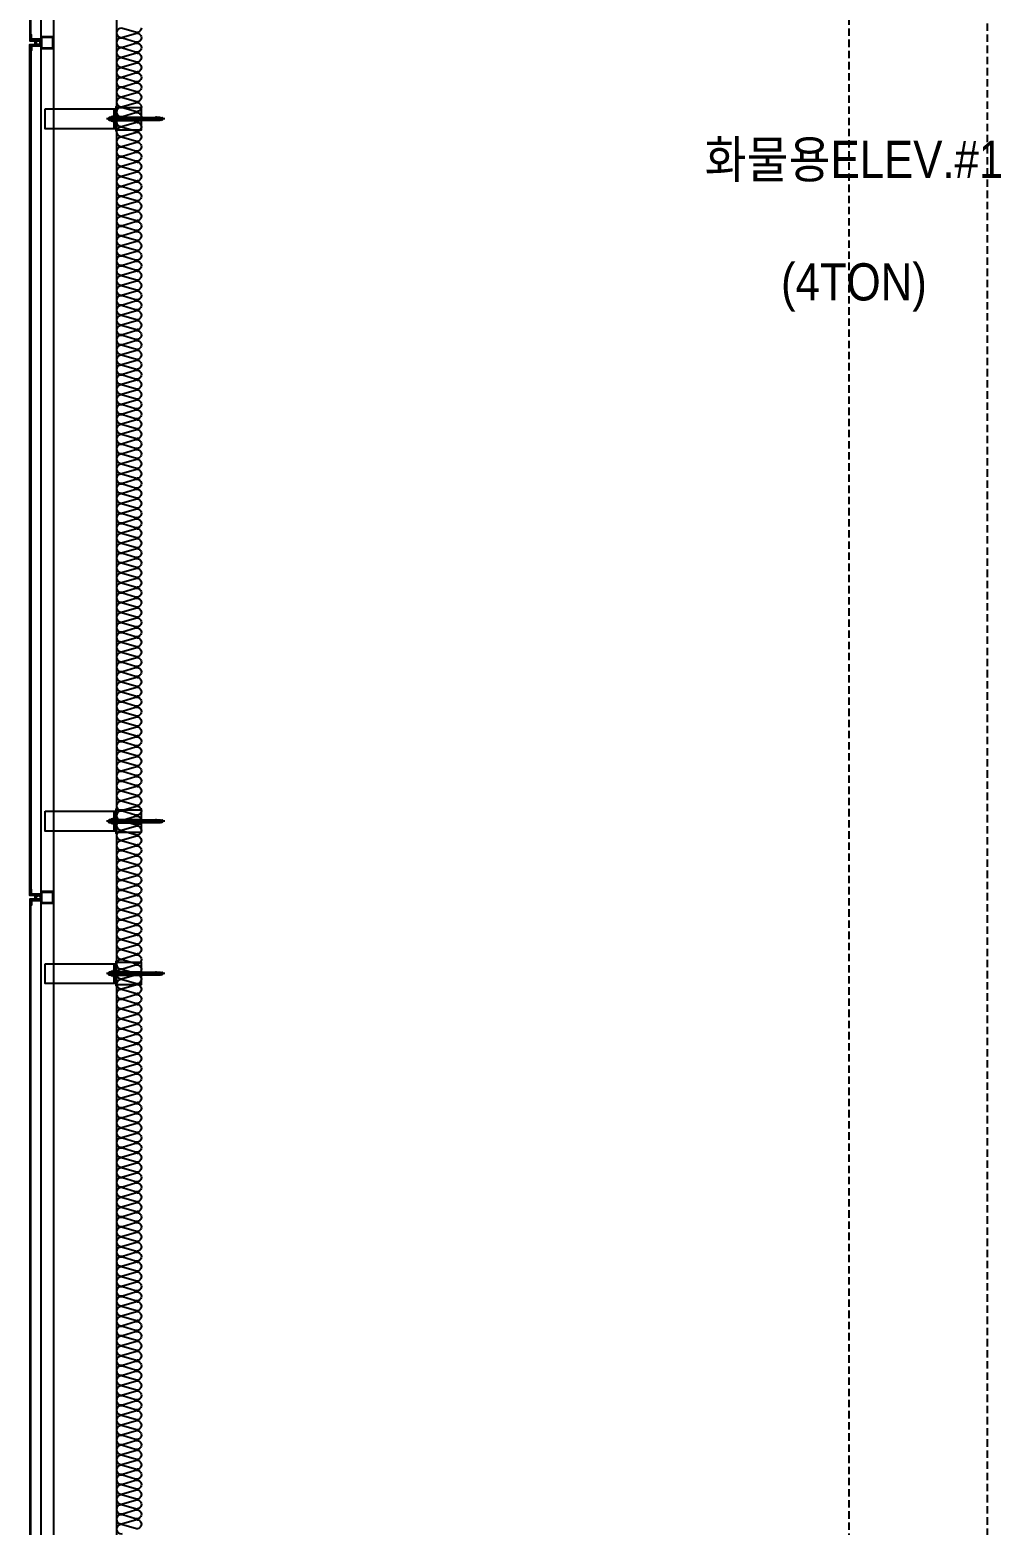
# Model space of a CAD drawing. Header units: millimetres. Extents: x -1320 to 172218, y -4077 to 50350.
# Drawn here: x 160350 to 164270, y 37717 to 43751 of the extents above; entities that cross this region are included whole.
import ezdxf
from ezdxf.enums import TextEntityAlignment as Align

# ---------------------------------------------------------------- set-up
doc = ezdxf.new("R2010")
doc.units = ezdxf.units.MM
doc.header["$LTSCALE"] = 60
doc.linetypes.add('HIDDENX2', pattern=[0.75, 0.5, -0.25])
for name, color, linetype in [('A-ETC-8', 8, 'Continuous'), ('A-FIN', 6, 'Continuous'), ('hidden', 9, 'HIDDENX2'), ('INSUL', 8, 'Continuous'), ('ISL', 251, 'Continuous')]:
    doc.layers.add(name, color=color, linetype=linetype)
doc.layers.add('NOPLOT-TEXT', color=11, linetype='Continuous', plot=False)
doc.styles.add('Gtx', font='')
doc.styles.get('Gtx').set_extended_font_data('Dotum')

# ---------------------------------------------------------------- blocks, each defined once
blk = doc.blocks.new('A$C632c858f')
at = {"layer": 'A-ETC-8'}
blk.add_arc((-2.8, 0), 24, 341.82483, 18.17517, dxfattribs=at)
blk.add_ellipse((34, 0), major_axis=(7.59, 0), ratio=0.987937, dxfattribs=at)
blk = doc.blocks.new('A$Cae507117')
at = {"layer": 'A-ETC-8'}
for points in [[(-50, 0), (-50, -50), (0, -50), (0, 0)], [(-46.8, -3.2), (-46.8, -46.8), (-3.2, -46.8), (-3.2, -3.2)]]:
    blk.add_lwpolyline(points, close=True, dxfattribs=at)
blk = doc.blocks.new('너트 M12')
for p, q in [((-9, 0), (9, 0)), ((-9.5, -9), (-9.5, -0.5)), ((9, -9.5), (-9, -9.5)), ((0, -8.3), (0, -1.2)), ((9.5, -0.5), (9.5, -9))]:
    blk.add_line(p, q)
for centre, start, end in [((-9, -0.5), 90, 180), ((-9, -9), 180, 270), ((9, -0.5), 0, 90), ((9, -9), 270, 0)]:
    blk.add_arc(centre, 0.5, start, end)
at = {"extrusion": (0, 0, -1)}
for centre, major_axis, ratio, start_param, end_param in [((-4.8, -0.9), (-4.75, 0.31), 0.185359, -0.024388, 3.141593), ((4.8, -0.9), (4.75, 0.31), 0.185108, 3.141593, 6.30754), ((-4.8, -8.6), (4.75, 0.31), 0.187111, 0, 3.166211), ((4.8, -8.6), (-4.75, 0.31), 0.185991, 3.117121, 6.283185)]:
    blk.add_ellipse(centre, major_axis=major_axis, ratio=ratio, start_param=start_param, end_param=end_param, dxfattribs=at)
blk = doc.blocks.new('A$C5ebcaad0')
at = {"layer": 'A-ETC-8'}
for p, q in [((-449, -225), (-214, -225)), ((-439, -220.5), (-439, -229.5)), ((-437, -219), (-437.5, -219)), ((-437.5, -231), (-437, -231)), ((-426, -220.5), (-437, -219)), ((-437, -231), (-426, -229.5)), ((-431.6, -219.7), (-431.6, -221.5)), ((-431.6, -228.5), (-431.6, -230.2)), ((-431.1, -222.3), (-429.3, -223.5)), ((-431.1, -227.7), (-429.3, -226.5)), ((-415.6, -218.7), (-430.6, -218.7)), ((-430.6, -231.2), (-415.6, -231.2)), ((-421.1, -224), (-427.7, -224)), ((-421.1, -226), (-427.7, -226)), ((-426, -220.5), (-412, -220.5)), ((-426, -229.5), (-412, -229.5)), ((-420.6, -223.5), (-420.6, -223)), ((-420.6, -227), (-420.6, -226.5)), ((-416.6, -227), (-416.6, -223)), ((-415.6, -218.7), (-412.6, -218.7)), ((-415.6, -231.2), (-412.6, -231.2)), ((-412.6, -218.7), (-412.6, -231.2)), ((-412, -231), (-412, -219)), ((-409, -219), (-412, -219)), ((-412, -231), (-409, -231)), ((-409, -231), (-409, -219)), ((-355, -219), (-409, -219)), ((-409, -231), (-355, -231)), ((-355, -219), (-245.5, -219)), ((-245.5, -231), (-355, -231)), ((-234.2, -229.5), (-224, -229.5)), ((-234, -219), (-225.5, -219)), ((-234, -220.5), (-224, -220.5)), ((-234, -231), (-225.5, -231)), ((-225.5, -231), (-225.5, -219)), ((-224, -220.5), (-225.5, -219)), ((-224, -229.5), (-225.5, -231)), ((-224, -229.5), (-224, -220.5))]:
    blk.add_line(p, q, dxfattribs=at)
for points in [[(-255, -180.5), (-255, -269.5), (-355, -269.5), (-355, -180.5)], [(33.5, -185), (-251.5, -185), (-251.5, -265), (33.5, -265)], [(-251.5, -265), (-245.5, -265), (-245.5, -185), (-251.5, -185)], [(-245.5, -210), (-245.5, -240), (-243.5, -240), (-243.5, -210)]]:
    blk.add_lwpolyline(points, close=True, dxfattribs=at)
blk.add_lwpolyline([(-251.5, -177.5), (-251.5, -272.5, -0.414214), (-252.5, -273.5), (-255, -273.5), (-255, -176.5), (-252.5, -176.5, -0.414214)], format="xyb", close=True, dxfattribs=at)
for centre, radius, start, end in [((-437.5, -220.5), 1.5, 90, 180), ((-437.5, -229.5), 1.5, 180, 270), ((-430.6, -219.7), 1, 90, 180), ((-430.6, -221.5), 1, 180, 236.30993), ((-430.6, -228.5), 1, 123.69007, 180), ((-430.6, -230.2), 1, 180, 270), ((-427.7, -221), 3, 236.30993, 270), ((-427.7, -229), 3, 90, 123.69007), ((-421.1, -223.5), 0.5, 270, 0), ((-421.1, -226.5), 0.5, 0, 90), ((-418.6, -223), 2, 90, 180), ((-418.6, -227), 2, 180, 270), ((-418.6, -223), 2, 0, 90), ((-418.6, -227), 2, 270, 0)]:
    blk.add_arc(centre, radius, start, end, dxfattribs=at)
at = {"layer": 'A-ETC-8', "xscale": -1, "rotation": 90}
blk.add_blockref('너트 M12', (-243.5, -225), dxfattribs=at)

msp = doc.modelspace()

# ---------------------------------------------------------------- linework, layer by layer
at = {"layer": 'A-ETC-8'}
for p, q in [((160395, 680), (160395, 47070, 0)), ((160445, 47070, 0), (160445, 680))]:
    msp.add_line(p, q, dxfattribs=at)
at = {"layer": 'A-ETC-8', "elevation": 0}
for points in [[(160358, 43711.5), (160393, 43711.5), (160393, 43700.5), (160395, 43700.5), (160395, 43713.5), (160359.7, 43713.5, 0.226541), (160356, 43717.2), (160356, 43731.9), (160354, 43731.9), (160354, 43715.5, -0.414214)], [(160358, 43688.5), (160393, 43688.5), (160393, 43699.5), (160395, 43699.5), (160395, 43686.5), (160359.7, 43686.5, -0.226541), (160356, 43682.8), (160356, 43668.1), (160354, 43668.1), (160354, 43684.5, 0.414214)], [(160358, 40261.5), (160393, 40261.5), (160393, 40250.5), (160395, 40250.5), (160395, 40263.5), (160359.7, 40263.5, 0.226541), (160356, 40267.2), (160356, 40281.9), (160354, 40281.9), (160354, 40265.5, -0.414214)], [(160358, 40238.5), (160393, 40238.5), (160393, 40249.5), (160395, 40249.5), (160395, 40236.5), (160359.7, 40236.5, -0.226541), (160356, 40232.8), (160356, 40218.1), (160354, 40218.1), (160354, 40234.5, 0.414214)]]:
    msp.add_lwpolyline(points, format="xyb", close=True, dxfattribs=at)
at = {"layer": 'A-FIN', "elevation": 0}
for points in [[(160391, 47031), (160391, 47035), (160350, 47035), (160350, 43707.5), (160391, 43707.5), (160391, 43711.5), (160354, 43711.5), (160354, 47031), (160391, 47031)], [(160391, 40261.5), (160391, 40257.5), (160350, 40257.5), (160350, 43692.5), (160391, 43692.5), (160391, 43688.5), (160354, 43688.5), (160354, 40261.5), (160391, 40261.5)], [(160391, 40238.5), (160391, 40242.5), (160350, 40242.5), (160350, 36257.5), (160391, 36257.5), (160391, 36261.5), (160354, 36261.5), (160354, 40238.5), (160391, 40238.5)]]:
    msp.add_lwpolyline(points, close=True, dxfattribs=at)
at = {"layer": 'hidden'}
for p, q in [((164215, 1898), (164215, 48809.5, 0)), ((163655, 47942.1, 0), (163655, 1898))]:
    msp.add_line(p, q, dxfattribs=at)
at = {"layer": 'INSUL'}
msp.add_line((160700, 47000), (160700, -2250), dxfattribs=at)
at = {"layer": 'ISL', "elevation": 0}
msp.add_lwpolyline([(160800, 43760, -0.509267), (160775.8, 43742.3), (160724.2, 43757.6, 1.372593), (160724.2, 43722.3), (160775.8, 43737.6, -0.509267), (160800, 43720, -0.509267), (160775.8, 43702.3), (160724.2, 43717.6, 1.372593), (160724.2, 43682.3), (160775.8, 43697.6, -0.509267), (160800, 43680, -0.509267), (160775.8, 43662.3), (160724.2, 43677.6, 1.372593), (160724.2, 43642.3), (160775.8, 43657.6, -0.509267), (160800, 43640, -0.509267), (160775.8, 43622.3), (160724.2, 43637.6, 1.372593), (160724.2, 43602.3), (160775.8, 43617.6, -0.509267), (160800, 43600, -0.509267), (160775.8, 43582.3), (160724.2, 43597.6, 1.372593), (160724.2, 43562.3), (160775.8, 43577.6, -0.509267), (160800, 43560, -0.509267), (160775.8, 43542.3), (160724.2, 43557.6, 1.372593), (160724.2, 43522.3), (160775.8, 43537.6, -0.509267), (160800, 43520, -0.509267), (160775.8, 43502.3), (160724.2, 43517.6, 1.372593), (160724.2, 43482.3), (160775.8, 43497.6, -0.509267), (160800, 43480, -0.509267), (160775.8, 43462.3), (160724.2, 43477.6, 1.372593), (160724.2, 43442.3), (160775.8, 43457.6, -0.509267), (160800, 43440, -0.509267), (160775.8, 43422.3), (160724.2, 43437.6, 1.372593), (160724.2, 43402.3), (160775.8, 43417.6, -0.509267), (160800, 43400, -0.509267), (160775.8, 43382.3), (160724.2, 43397.6, 1.372593), (160724.2, 43362.3), (160775.8, 43377.6, -0.509267), (160800, 43360, -0.509267), (160775.8, 43342.3), (160724.2, 43357.6, 1.372593), (160724.2, 43322.3), (160775.8, 43337.6, -0.509267), (160800, 43320, -0.509267), (160775.8, 43302.3), (160724.2, 43317.6, 1.372593), (160724.2, 43282.3), (160775.8, 43297.6, -0.509267), (160800, 43280, -0.509267), (160775.8, 43262.3), (160724.2, 43277.6, 1.372593), (160724.2, 43242.3), (160775.8, 43257.6, -0.509267), (160800, 43240, -0.509267), (160775.8, 43222.3), (160724.2, 43237.6, 1.372593), (160724.2, 43202.3), (160775.8, 43217.6, -0.509267), (160800, 43200, -0.509267), (160775.8, 43182.3), (160724.2, 43197.6, 1.372593), (160724.2, 43162.3), (160775.8, 43177.6, -0.509267), (160800, 43160, -0.509267), (160775.8, 43142.3), (160724.2, 43157.6, 1.372593), (160724.2, 43122.3), (160775.8, 43137.6, -0.509267), (160800, 43120, -0.509267), (160775.8, 43102.3), (160724.2, 43117.6, 1.372593), (160724.2, 43082.3), (160775.8, 43097.6, -0.509267), (160800, 43080, -0.509267), (160775.8, 43062.3), (160724.2, 43077.6, 1.372593), (160724.2, 43042.3), (160775.8, 43057.6, -0.509267), (160800, 43040, -0.509267), (160775.8, 43022.3), (160724.2, 43037.6, 1.372593), (160724.2, 43002.3), (160775.8, 43017.6, -0.509267), (160800, 43000, -0.509267), (160775.8, 42982.3), (160724.2, 42997.6, 1.372593), (160724.2, 42962.3), (160775.8, 42977.6, -0.509267), (160800, 42960, -0.509267), (160775.8, 42942.3), (160724.2, 42957.6, 1.372593), (160724.2, 42922.3), (160775.8, 42937.6, -0.509267), (160800, 42920, -0.509267), (160775.8, 42902.3), (160724.2, 42917.6, 1.372593), (160724.2, 42882.3), (160775.8, 42897.6, -0.509267), (160800, 42880, -0.509267), (160775.8, 42862.3), (160724.2, 42877.6, 1.372593), (160724.2, 42842.3), (160775.8, 42857.6, -0.509267), (160800, 42840, -0.509267), (160775.8, 42822.3), (160724.2, 42837.6, 1.372593), (160724.2, 42802.3), (160775.8, 42817.6, -0.509267), (160800, 42800, -0.509267), (160775.8, 42782.3), (160724.2, 42797.6, 1.372593), (160724.2, 42762.3), (160775.8, 42777.6, -0.509267), (160800, 42760, -0.509267), (160775.8, 42742.3), (160724.2, 42757.6, 1.372593), (160724.2, 42722.3), (160775.8, 42737.6, -0.509267), (160800, 42720, -0.509267), (160775.8, 42702.3), (160724.2, 42717.6, 1.372593), (160724.2, 42682.3), (160775.8, 42697.6, -0.509267), (160800, 42680, -0.509267), (160775.8, 42662.3), (160724.2, 42677.6, 1.372593), (160724.2, 42642.3), (160775.8, 42657.6, -0.509267), (160800, 42640, -0.509267), (160775.8, 42622.3), (160724.2, 42637.6, 1.372593), (160724.2, 42602.3), (160775.8, 42617.6, -0.509267), (160800, 42600, -0.509267), (160775.8, 42582.3), (160724.2, 42597.6, 1.372593), (160724.2, 42562.3), (160775.8, 42577.6, -0.509267), (160800, 42560, -0.509267), (160775.8, 42542.3), (160724.2, 42557.6, 1.372593), (160724.2, 42522.3), (160775.8, 42537.6, -0.509267), (160800, 42520, -0.509267), (160775.8, 42502.3), (160724.2, 42517.6, 1.372593), (160724.2, 42482.3), (160775.8, 42497.6, -0.509267), (160800, 42480, -0.509267), (160775.8, 42462.3), (160724.2, 42477.6, 1.372593), (160724.2, 42442.3), (160775.8, 42457.6, -0.509267), (160800, 42440, -0.509267), (160775.8, 42422.3), (160724.2, 42437.6, 1.372593), (160724.2, 42402.3), (160775.8, 42417.6, -0.509267), (160800, 42400, -0.509267), (160775.8, 42382.3), (160724.2, 42397.6, 1.372593), (160724.2, 42362.3), (160775.8, 42377.6, -0.509267), (160800, 42360, -0.509267), (160775.8, 42342.3), (160724.2, 42357.6, 1.372593), (160724.2, 42322.3), (160775.8, 42337.6, -0.509267), (160800, 42320, -0.509267), (160775.8, 42302.3), (160724.2, 42317.6, 1.372593), (160724.2, 42282.3), (160775.8, 42297.6, -0.509267), (160800, 42280, -0.509267), (160775.8, 42262.3), (160724.2, 42277.6, 1.372593), (160724.2, 42242.3), (160775.8, 42257.6, -0.509267), (160800, 42240, -0.509267), (160775.8, 42222.3), (160724.2, 42237.6, 1.372593), (160724.2, 42202.3), (160775.8, 42217.6, -0.509267), (160800, 42200, -0.509267), (160775.8, 42182.3), (160724.2, 42197.6, 1.372593), (160724.2, 42162.3), (160775.8, 42177.6, -0.509267), (160800, 42160, -0.509267), (160775.8, 42142.3), (160724.2, 42157.6, 1.372593), (160724.2, 42122.3), (160775.8, 42137.6, -0.509267), (160800, 42120, -0.509267), (160775.8, 42102.3), (160724.2, 42117.6, 1.372593), (160724.2, 42082.3), (160775.8, 42097.6, -0.509267), (160800, 42080, -0.509267), (160775.8, 42062.3), (160724.2, 42077.6, 1.372593), (160724.2, 42042.3), (160775.8, 42057.6, -0.509267), (160800, 42040, -0.509267), (160775.8, 42022.3), (160724.2, 42037.6, 1.372593), (160724.2, 42002.3), (160775.8, 42017.6, -0.509267), (160800, 42000, -0.509267), (160775.8, 41982.3), (160724.2, 41997.6, 1.372593), (160724.2, 41962.3), (160775.8, 41977.6, -0.509267), (160800, 41960, -0.509267), (160775.8, 41942.3), (160724.2, 41957.6, 1.372593), (160724.2, 41922.3), (160775.8, 41937.6, -0.509267), (160800, 41920, -0.509267), (160775.8, 41902.3), (160724.2, 41917.6, 1.372593), (160724.2, 41882.3), (160775.8, 41897.6, -0.509267), (160800, 41880, -0.509267), (160775.8, 41862.3), (160724.2, 41877.6, 1.372593), (160724.2, 41842.3), (160775.8, 41857.6, -0.509267), (160800, 41840, -0.509267), (160775.8, 41822.3), (160724.2, 41837.6, 1.372593), (160724.2, 41802.3), (160775.8, 41817.6, -0.509267), (160800, 41800, -0.509267), (160775.8, 41782.3), (160724.2, 41797.6, 1.372593), (160724.2, 41762.3), (160775.8, 41777.6, -0.509267), (160800, 41760, -0.509267), (160775.8, 41742.3), (160724.2, 41757.6, 1.372593), (160724.2, 41722.3), (160775.8, 41737.6, -0.509267), (160800, 41720, -0.509267), (160775.8, 41702.3), (160724.2, 41717.6, 1.372593), (160724.2, 41682.3), (160775.8, 41697.6, -0.509267), (160800, 41680, -0.509267), (160775.8, 41662.3), (160724.2, 41677.6, 1.372593), (160724.2, 41642.3), (160775.8, 41657.6, -0.509267), (160800, 41640, -0.509267), (160775.8, 41622.3), (160724.2, 41637.6, 1.372593), (160724.2, 41602.3), (160775.8, 41617.6, -0.509267), (160800, 41600, -0.509267), (160775.8, 41582.3), (160724.2, 41597.6, 1.372593), (160724.2, 41562.3), (160775.8, 41577.6, -0.509267), (160800, 41560, -0.509267), (160775.8, 41542.3), (160724.2, 41557.6, 1.372593), (160724.2, 41522.3), (160775.8, 41537.6, -0.509267), (160800, 41520, -0.509267), (160775.8, 41502.3), (160724.2, 41517.6, 1.372593), (160724.2, 41482.3), (160775.8, 41497.6, -0.509267), (160800, 41480, -0.509267), (160775.8, 41462.3), (160724.2, 41477.6, 1.372593), (160724.2, 41442.3), (160775.8, 41457.6, -0.509267), (160800, 41440, -0.509267), (160775.8, 41422.3), (160724.2, 41437.6, 1.372593), (160724.2, 41402.3), (160775.8, 41417.6, -0.509267), (160800, 41400, -0.509267), (160775.8, 41382.3), (160724.2, 41397.6, 1.372593), (160724.2, 41362.3), (160775.8, 41377.6, -0.509267), (160800, 41360, -0.509267), (160775.8, 41342.3), (160724.2, 41357.6, 1.372593), (160724.2, 41322.3), (160775.8, 41337.6, -0.509267), (160800, 41320, -0.509267), (160775.8, 41302.3), (160724.2, 41317.6, 1.372593), (160724.2, 41282.3), (160775.8, 41297.6, -0.509267), (160800, 41280, -0.509267), (160775.8, 41262.3), (160724.2, 41277.6, 1.372593), (160724.2, 41242.3), (160775.8, 41257.6, -0.509267), (160800, 41240, -0.509267), (160775.8, 41222.3), (160724.2, 41237.6, 1.372593), (160724.2, 41202.3), (160775.8, 41217.6, -0.509267), (160800, 41200, -0.509267), (160775.8, 41182.3), (160724.2, 41197.6, 1.372593), (160724.2, 41162.3), (160775.8, 41177.6, -0.509267), (160800, 41160, -0.509267), (160775.8, 41142.3), (160724.2, 41157.6, 1.372593), (160724.2, 41122.3), (160775.8, 41137.6, -0.509267), (160800, 41120, -0.509267), (160775.8, 41102.3), (160724.2, 41117.6, 1.372593), (160724.2, 41082.3), (160775.8, 41097.6, -0.509267), (160800, 41080, -0.509267), (160775.8, 41062.3), (160724.2, 41077.6, 1.372593), (160724.2, 41042.3), (160775.8, 41057.6, -0.509267), (160800, 41040, -0.509267), (160775.8, 41022.3), (160724.2, 41037.6, 1.372593), (160724.2, 41002.3), (160775.8, 41017.6, -0.509267), (160800, 41000, -0.509267), (160775.8, 40982.3), (160724.2, 40997.6, 1.372593), (160724.2, 40962.3), (160775.8, 40977.6, -0.509267), (160800, 40960, -0.509267), (160775.8, 40942.3), (160724.2, 40957.6, 1.372593), (160724.2, 40922.3), (160775.8, 40937.6, -0.509267), (160800, 40920, -0.509267), (160775.8, 40902.3), (160724.2, 40917.6, 1.372593), (160724.2, 40882.3), (160775.8, 40897.6, -0.509267), (160800, 40880, -0.509267), (160775.8, 40862.3), (160724.2, 40877.6, 1.372593), (160724.2, 40842.3), (160775.8, 40857.6, -0.509267), (160800, 40840, -0.509267), (160775.8, 40822.3), (160724.2, 40837.6, 1.372593), (160724.2, 40802.3), (160775.8, 40817.6, -0.509267), (160800, 40800, -0.509267), (160775.8, 40782.3), (160724.2, 40797.6, 1.372593), (160724.2, 40762.3), (160775.8, 40777.6, -0.509267), (160800, 40760, -0.509267), (160775.8, 40742.3), (160724.2, 40757.6, 1.372593), (160724.2, 40722.3), (160775.8, 40737.6, -0.509267), (160800, 40720, -0.509267), (160775.8, 40702.3), (160724.2, 40717.6, 1.372593), (160724.2, 40682.3), (160775.8, 40697.6, -0.509267), (160800, 40680, -0.509267), (160775.8, 40662.3), (160724.2, 40677.6, 1.372593), (160724.2, 40642.3), (160775.8, 40657.6, -0.509267), (160800, 40640, -0.509267), (160775.8, 40622.3), (160724.2, 40637.6, 1.372593), (160724.2, 40602.3), (160775.8, 40617.6, -0.509267), (160800, 40600, -0.509267), (160775.8, 40582.3), (160724.2, 40597.6, 1.372593), (160724.2, 40562.3), (160775.8, 40577.6, -0.509267), (160800, 40560, -0.509267), (160775.8, 40542.3), (160724.2, 40557.6, 1.372593), (160724.2, 40522.3), (160775.8, 40537.6, -0.509267), (160800, 40520, -0.509267), (160775.8, 40502.3), (160724.2, 40517.6, 1.372593), (160724.2, 40482.3), (160775.8, 40497.6, -0.509267), (160800, 40480, -0.509267), (160775.8, 40462.3), (160724.2, 40477.6, 1.372593), (160724.2, 40442.3), (160775.8, 40457.6, -0.509267), (160800, 40440, -0.509267), (160775.8, 40422.3), (160724.2, 40437.6, 1.372593), (160724.2, 40402.3), (160775.8, 40417.6, -0.509267), (160800, 40400, -0.509267), (160775.8, 40382.3), (160724.2, 40397.6, 1.372593), (160724.2, 40362.3), (160775.8, 40377.6, -0.509267), (160800, 40360, -0.509267), (160775.8, 40342.3), (160724.2, 40357.6, 1.372593), (160724.2, 40322.3), (160775.8, 40337.6, -0.509267), (160800, 40320, -0.509267), (160775.8, 40302.3), (160724.2, 40317.6, 1.372593), (160724.2, 40282.3), (160775.8, 40297.6, -0.509267), (160800, 40280, -0.509267), (160775.8, 40262.3), (160724.2, 40277.6, 1.372593), (160724.2, 40242.3), (160775.8, 40257.6, -0.509267), (160800, 40240, -0.509267), (160775.8, 40222.3), (160724.2, 40237.6, 1.372593), (160724.2, 40202.3), (160775.8, 40217.6, -0.509267), (160800, 40200, -0.509267), (160775.8, 40182.3), (160724.2, 40197.6, 1.372593), (160724.2, 40162.3), (160775.8, 40177.6, -0.509267), (160800, 40160, -0.509267), (160775.8, 40142.3), (160724.2, 40157.6, 1.372593), (160724.2, 40122.3), (160775.8, 40137.6, -0.509267), (160800, 40120, -0.509267), (160775.8, 40102.3), (160724.2, 40117.6, 1.372593), (160724.2, 40082.3), (160775.8, 40097.6, -0.509267), (160800, 40080, -0.509267), (160775.8, 40062.3), (160724.2, 40077.6, 1.372593), (160724.2, 40042.3), (160775.8, 40057.6, -0.509267), (160800, 40040, -0.509267), (160775.8, 40022.3), (160724.2, 40037.6, 1.372593), (160724.2, 40002.3), (160775.8, 40017.6, -0.509267), (160800, 40000, -0.509267), (160775.8, 39982.3), (160724.2, 39997.6, 1.372593), (160724.2, 39962.3), (160775.8, 39977.6, -0.509267), (160800, 39960, -0.509267), (160775.8, 39942.3), (160724.2, 39957.6, 1.372593), (160724.2, 39922.3), (160775.8, 39937.6, -0.509267), (160800, 39920, -0.509267), (160775.8, 39902.3), (160724.2, 39917.6, 1.372593), (160724.2, 39882.3), (160775.8, 39897.6, -0.509267), (160800, 39880, -0.509267), (160775.8, 39862.3), (160724.2, 39877.6, 1.372593), (160724.2, 39842.3), (160775.8, 39857.6, -0.509267), (160800, 39840, -0.509267), (160775.8, 39822.3), (160724.2, 39837.6, 1.372593), (160724.2, 39802.3), (160775.8, 39817.6, -0.509267), (160800, 39800, -0.509267), (160775.8, 39782.3), (160724.2, 39797.6, 1.372593), (160724.2, 39762.3), (160775.8, 39777.6, -0.509267), (160800, 39760, -0.509267), (160775.8, 39742.3), (160724.2, 39757.6, 1.372593), (160724.2, 39722.3), (160775.8, 39737.6, -0.509267), (160800, 39720, -0.509267), (160775.8, 39702.3), (160724.2, 39717.6, 1.372593), (160724.2, 39682.3), (160775.8, 39697.6, -0.509267), (160800, 39680, -0.509267), (160775.8, 39662.3), (160724.2, 39677.6, 1.372593), (160724.2, 39642.3), (160775.8, 39657.6, -0.509267), (160800, 39640, -0.509267), (160775.8, 39622.3), (160724.2, 39637.6, 1.372593), (160724.2, 39602.3), (160775.8, 39617.6, -0.509267), (160800, 39600, -0.509267), (160775.8, 39582.3), (160724.2, 39597.6, 1.372593), (160724.2, 39562.3), (160775.8, 39577.6, -0.509267), (160800, 39560, -0.509267), (160775.8, 39542.3), (160724.2, 39557.6, 1.372593), (160724.2, 39522.3), (160775.8, 39537.6, -0.509267), (160800, 39520, -0.509267), (160775.8, 39502.3), (160724.2, 39517.6, 1.372593), (160724.2, 39482.3), (160775.8, 39497.6, -0.509267), (160800, 39480, -0.509267), (160775.8, 39462.3), (160724.2, 39477.6, 1.372593), (160724.2, 39442.3), (160775.8, 39457.6, -0.509267), (160800, 39440, -0.509267), (160775.8, 39422.3), (160724.2, 39437.6, 1.372593), (160724.2, 39402.3), (160775.8, 39417.6, -0.509267), (160800, 39400, -0.509267), (160775.8, 39382.3), (160724.2, 39397.6, 1.372593), (160724.2, 39362.3), (160775.8, 39377.6, -0.509267), (160800, 39360, -0.509267), (160775.8, 39342.3), (160724.2, 39357.6, 1.372593), (160724.2, 39322.3), (160775.8, 39337.6, -0.509267), (160800, 39320, -0.509267), (160775.8, 39302.3), (160724.2, 39317.6, 1.372593), (160724.2, 39282.3), (160775.8, 39297.6, -0.509267), (160800, 39280, -0.509267), (160775.8, 39262.3), (160724.2, 39277.6, 1.372593), (160724.2, 39242.3), (160775.8, 39257.6, -0.509267), (160800, 39240, -0.509267), (160775.8, 39222.3), (160724.2, 39237.6, 1.372593), (160724.2, 39202.3), (160775.8, 39217.6, -0.509267), (160800, 39200, -0.509267), (160775.8, 39182.3), (160724.2, 39197.6, 1.372593), (160724.2, 39162.3), (160775.8, 39177.6, -0.509267), (160800, 39160, -0.509267), (160775.8, 39142.3), (160724.2, 39157.6, 1.372593), (160724.2, 39122.3), (160775.8, 39137.6, -0.509267), (160800, 39120, -0.509267), (160775.8, 39102.3), (160724.2, 39117.6, 1.372593), (160724.2, 39082.3), (160775.8, 39097.6, -0.509267), (160800, 39080, -0.509267), (160775.8, 39062.3), (160724.2, 39077.6, 1.372593), (160724.2, 39042.3), (160775.8, 39057.6, -0.509267), (160800, 39040, -0.509267), (160775.8, 39022.3), (160724.2, 39037.6, 1.372593), (160724.2, 39002.3), (160775.8, 39017.6, -0.509267), (160800, 39000, -0.509267), (160775.8, 38982.3), (160724.2, 38997.6, 1.372593), (160724.2, 38962.3), (160775.8, 38977.6, -0.509267), (160800, 38960, -0.509267), (160775.8, 38942.3), (160724.2, 38957.6, 1.372593), (160724.2, 38922.3), (160775.8, 38937.6, -0.509267), (160800, 38920, -0.509267), (160775.8, 38902.3), (160724.2, 38917.6, 1.372593), (160724.2, 38882.3), (160775.8, 38897.6, -0.509267), (160800, 38880, -0.509267), (160775.8, 38862.3), (160724.2, 38877.6, 1.372593), (160724.2, 38842.3), (160775.8, 38857.6, -0.509267), (160800, 38840, -0.509267), (160775.8, 38822.3), (160724.2, 38837.6, 1.372593), (160724.2, 38802.3), (160775.8, 38817.6, -0.509267), (160800, 38800, -0.509267), (160775.8, 38782.3), (160724.2, 38797.6, 1.372593), (160724.2, 38762.3), (160775.8, 38777.6, -0.509267), (160800, 38760, -0.509267), (160775.8, 38742.3), (160724.2, 38757.6, 1.372593), (160724.2, 38722.3), (160775.8, 38737.6, -0.509267), (160800, 38720, -0.509267), (160775.8, 38702.3), (160724.2, 38717.6, 1.372593), (160724.2, 38682.3), (160775.8, 38697.6, -0.509267), (160800, 38680, -0.509267), (160775.8, 38662.3), (160724.2, 38677.6, 1.372593), (160724.2, 38642.3), (160775.8, 38657.6, -0.509267), (160800, 38640, -0.509267), (160775.8, 38622.3), (160724.2, 38637.6, 1.372593), (160724.2, 38602.3), (160775.8, 38617.6, -0.509267), (160800, 38600, -0.509267), (160775.8, 38582.3), (160724.2, 38597.6, 1.372593), (160724.2, 38562.3), (160775.8, 38577.6, -0.509267), (160800, 38560, -0.509267), (160775.8, 38542.3), (160724.2, 38557.6, 1.372593), (160724.2, 38522.3), (160775.8, 38537.6, -0.509267), (160800, 38520, -0.509267), (160775.8, 38502.3), (160724.2, 38517.6, 1.372593), (160724.2, 38482.3), (160775.8, 38497.6, -0.509267), (160800, 38480, -0.509267), (160775.8, 38462.3), (160724.2, 38477.6, 1.372593), (160724.2, 38442.3), (160775.8, 38457.6, -0.509267), (160800, 38440, -0.509267), (160775.8, 38422.3), (160724.2, 38437.6, 1.372593), (160724.2, 38402.3), (160775.8, 38417.6, -0.509267), (160800, 38400, -0.509267), (160775.8, 38382.3), (160724.2, 38397.6, 1.372593), (160724.2, 38362.3), (160775.8, 38377.6, -0.509267), (160800, 38360, -0.509267), (160775.8, 38342.3), (160724.2, 38357.6, 1.372593), (160724.2, 38322.3), (160775.8, 38337.6, -0.509267), (160800, 38320, -0.509267), (160775.8, 38302.3), (160724.2, 38317.6, 1.372593), (160724.2, 38282.3), (160775.8, 38297.6, -0.509267), (160800, 38280, -0.509267), (160775.8, 38262.3), (160724.2, 38277.6, 1.372593), (160724.2, 38242.3), (160775.8, 38257.6, -0.509267), (160800, 38240, -0.509267), (160775.8, 38222.3), (160724.2, 38237.6, 1.372593), (160724.2, 38202.3), (160775.8, 38217.6, -0.509267), (160800, 38200, -0.509267), (160775.8, 38182.3), (160724.2, 38197.6, 1.372593), (160724.2, 38162.3), (160775.8, 38177.6, -0.509267), (160800, 38160, -0.509267), (160775.8, 38142.3), (160724.2, 38157.6, 1.372593), (160724.2, 38122.3), (160775.8, 38137.6, -0.509267), (160800, 38120, -0.509267), (160775.8, 38102.3), (160724.2, 38117.6, 1.372593), (160724.2, 38082.3), (160775.8, 38097.6, -0.509267), (160800, 38080, -0.509267), (160775.8, 38062.3), (160724.2, 38077.6, 1.372593), (160724.2, 38042.3), (160775.8, 38057.6, -0.509267), (160800, 38040, -0.509267), (160775.8, 38022.3), (160724.2, 38037.6, 1.372593), (160724.2, 38002.3), (160775.8, 38017.6, -0.509267), (160800, 38000, -0.509267), (160775.8, 37982.3), (160724.2, 37997.6, 1.372593), (160724.2, 37962.3), (160775.8, 37977.6, -0.509267), (160800, 37960, -0.509267), (160775.8, 37942.3), (160724.2, 37957.6, 1.372593), (160724.2, 37922.3), (160775.8, 37937.6, -0.509267), (160800, 37920, -0.509267), (160775.8, 37902.3), (160724.2, 37917.6, 1.372593), (160724.2, 37882.3), (160775.8, 37897.6, -0.509267), (160800, 37880, -0.509267), (160775.8, 37862.3), (160724.2, 37877.6, 1.372593), (160724.2, 37842.3), (160775.8, 37857.6, -0.509267), (160800, 37840, -0.509267), (160775.8, 37822.3), (160724.2, 37837.6, 1.372593), (160724.2, 37802.3), (160775.8, 37817.6, -0.509267), (160800, 37800, -0.509267), (160775.8, 37782.3), (160724.2, 37797.6, 1.372593), (160724.2, 37762.3), (160775.8, 37777.6, -0.509267), (160800, 37760, -0.509267), (160775.8, 37742.3), (160724.2, 37757.6, 1.372593), (160724.2, 37722.3), (160775.8, 37737.6, -0.509267), (160800, 37720, -0.509267), (160775.8, 37702.3), (160724.2, 37717.6, 1.372593), (160724.2, 37682.3)], format="xyb", dxfattribs=at)

# ---------------------------------------------------------------- block references
at = {"layer": 'A-ETC-8'}
for p in [(160350, 43700, 0), (160350, 40250)]:
    msp.add_blockref('A$C632c858f', p, dxfattribs=at)
at = {"layer": 'A-ETC-8', "xscale": -1, "rotation": 180}
for p in [(160445, 43675, 0), (160445, 40225)]:
    msp.add_blockref('A$Cae507117', p, dxfattribs=at)
at = {"layer": 'A-ETC-8', "xscale": -1}
for p in [(160445, 43617.5, 0), (160445, 40782.5), (160445, 40167.5)]:
    msp.add_blockref('A$C5ebcaad0', p, dxfattribs=at)

# ---------------------------------------------------------------- texts
at = {"layer": 'NOPLOT-TEXT', "style": 'Gtx', "width": 0.9}
for s, p in [('화물용ELEV.#1', (163676.2, 43228.8, 0)), ('(4TON)', (163676.2, 42734.5, 0))]:
    msp.add_text(s, height=150, dxfattribs=at).set_placement(p, align=Align.MIDDLE_CENTER)

doc.saveas('drawing.dxf')
